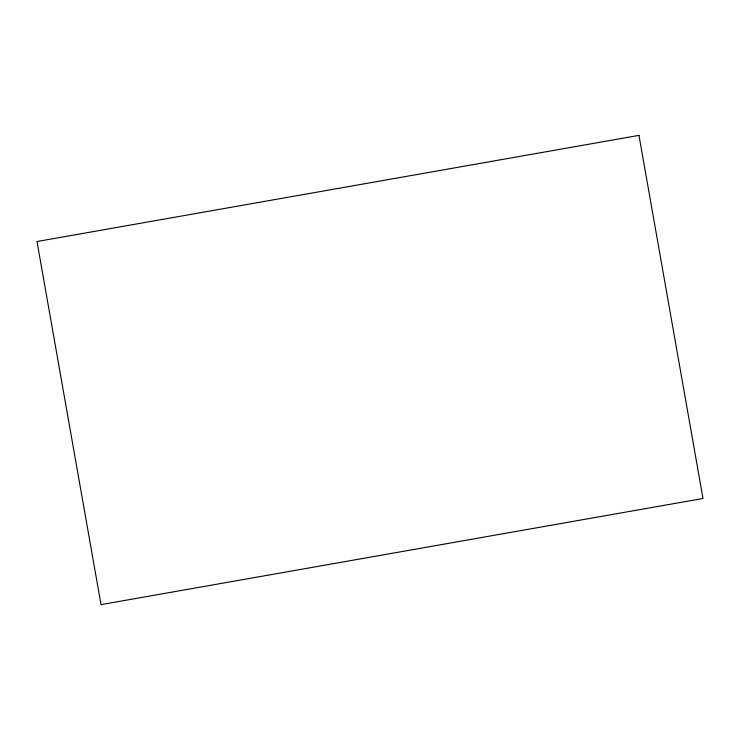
<?xml version="1.0" encoding="UTF-8"?>
<svg xmlns="http://www.w3.org/2000/svg" width="740" height="740" viewBox="0 0 740 740"><rect width="100%" height="100%" fill="white"/><g stroke="black" fill="none" stroke-linecap="round" stroke-linejoin="round"><path stroke-width="1.11" d="M638.971 135.374L37 241.518L101.029 604.626L703 498.483L638.971 135.374"/></g></svg>
